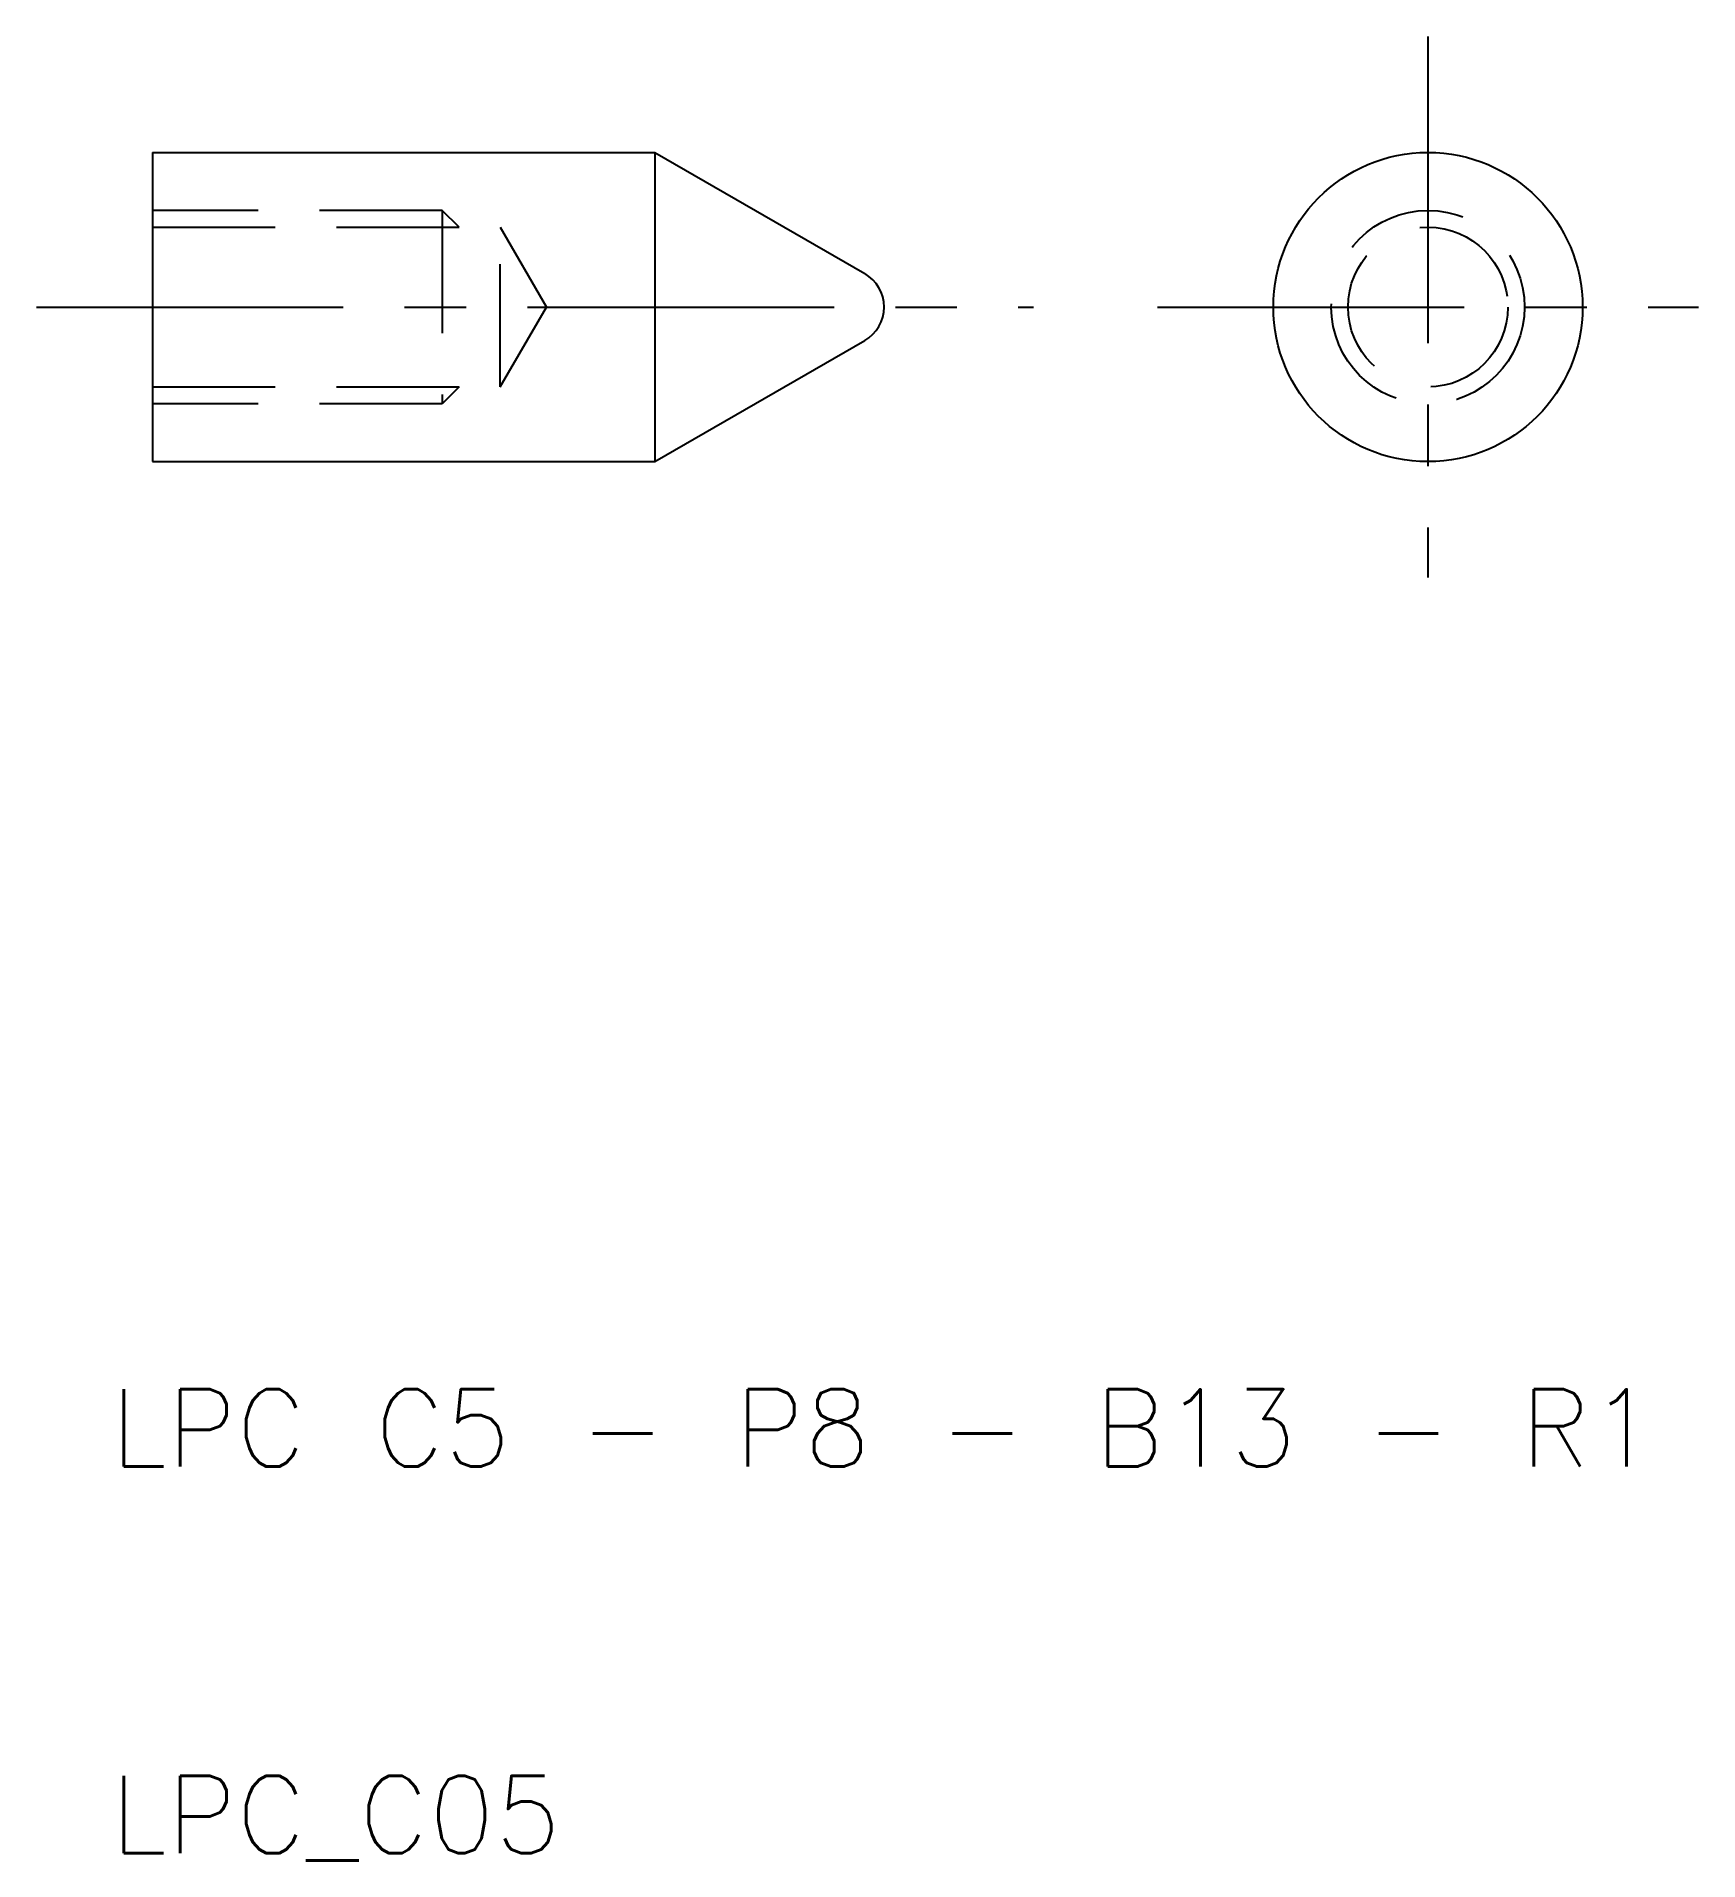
# Model space of a CAD drawing. Extents: x 47 to 90, y 9.8 to 57.
import ezdxf

# ---------------------------------------------------------------- set-up
doc = ezdxf.new("R2010")
doc.units = 0
doc.header["$LTSCALE"] = 0.25
doc.linetypes.add('CENTER', pattern=[50.8, 31.75, -6.35, 6.35, -6.35])
doc.linetypes.add('DASHED', pattern=[19.05, 12.7, -6.35])
doc.layers.get('0').update_dxf_attribs({"linetype": 'CONTINUOUS'})
doc.layers.add('CENTER', color=1, linetype='CENTER')
doc.styles.get("Standard").update_dxf_attribs({"font": 'txt.shx'})

msp = doc.modelspace()

# ---------------------------------------------------------------- linework, layer by layer
for p, q in [((50, 54), (63, 54)), ((50, 54), (50, 46)), ((63, 54), (63, 46)), ((63, 54), (68.428, 50.866)), ((63, 46), (68.428, 49.134)), ((50, 46), (63, 46))]:
    msp.add_line(p, q)
at = {"color": 3, "linetype": 'DASHED'}
for p, q in [((57.5, 52.5), (50, 52.5)), ((57.5, 52.5), (57.5, 47.5)), ((57.933, 52.067), (57.5, 52.5)), ((50, 52.067), (59, 52.067)), ((59, 47.933), (59, 52.067)), ((59, 52.067), (60.193, 50)), ((59, 47.933), (60.193, 50)), ((50, 47.933), (59, 47.933)), ((57.933, 47.933), (57.5, 47.5)), ((57.5, 47.5), (50, 47.5))]:
    msp.add_line(p, q, dxfattribs=at)
msp.add_circle((83, 50), 4)
for radius in [2.5, 2.067]:
    msp.add_circle((83, 50), radius, dxfattribs=at)
msp.add_arc((67.928, 50), 1, 300, 60)
at = {"layer": 'CENTER', "color": 1, "linetype": 'CENTER'}
for p, q in [((83, 57), (83, 43)), ((47, 50), (72.798, 50)), ((76, 50), (90, 50))]:
    msp.add_line(p, q, dxfattribs=at)

# ---------------------------------------------------------------- texts
for s, p in [('LPC C5 - P8 - B13 - R1', (48.914, 20)), ('LPC_C05', (48.914, 10))]:
    msp.add_text(s, height=2).set_placement(p)

doc.saveas('drawing.dxf')
